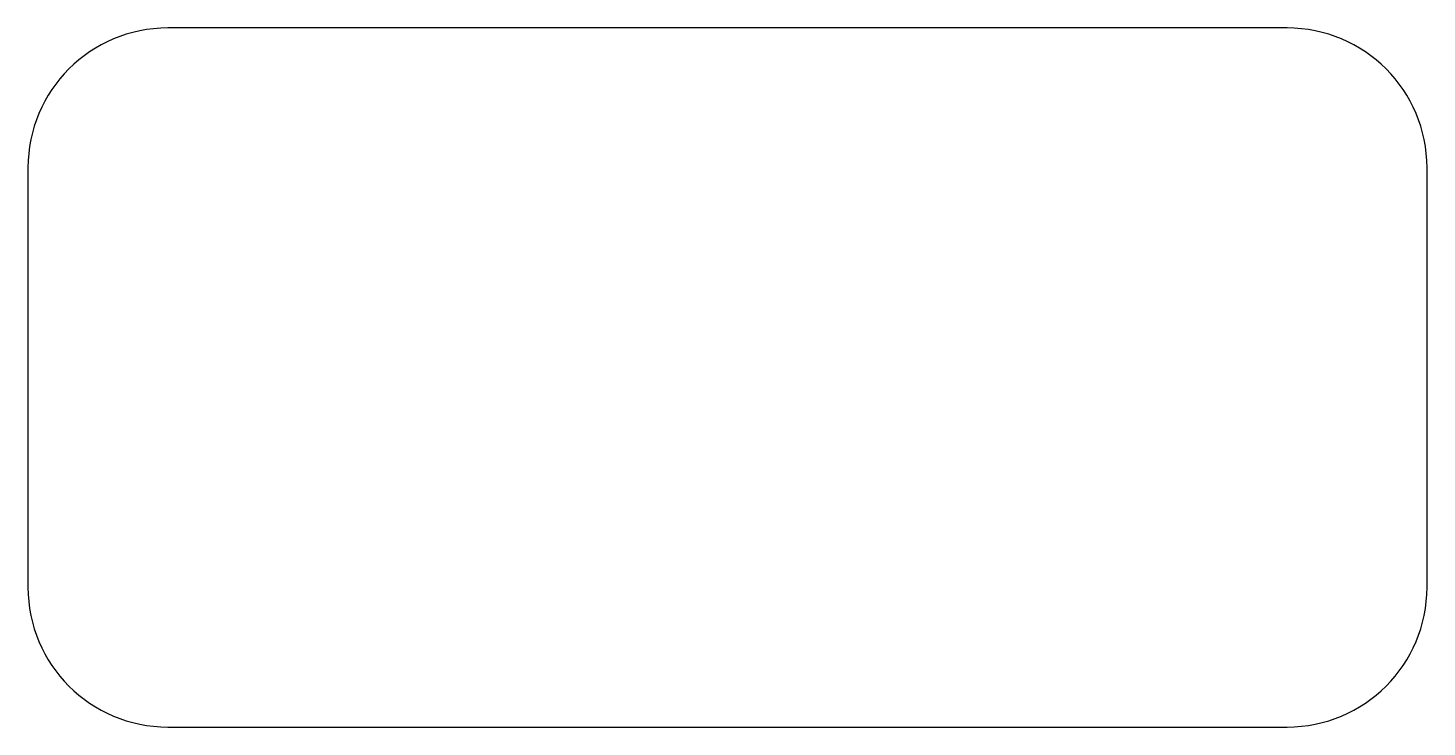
# Model space of a CAD drawing. Header units: metres. Extents: x 0 to 100, y 0 to 50.
import ezdxf

# ---------------------------------------------------------------- set-up
doc = ezdxf.new("R2010")
doc.units = ezdxf.units.M

msp = doc.modelspace()

# ---------------------------------------------------------------- linework, layer by layer
msp.add_lwpolyline([(10, 0), (90, 0, 0.41421), (100, 10), (100, 40, 0.41421), (90, 50), (10, 50, 0.41421), (0, 40), (0, 10, 0.41421)], format="xyb", close=True)

doc.saveas('drawing.dxf')
